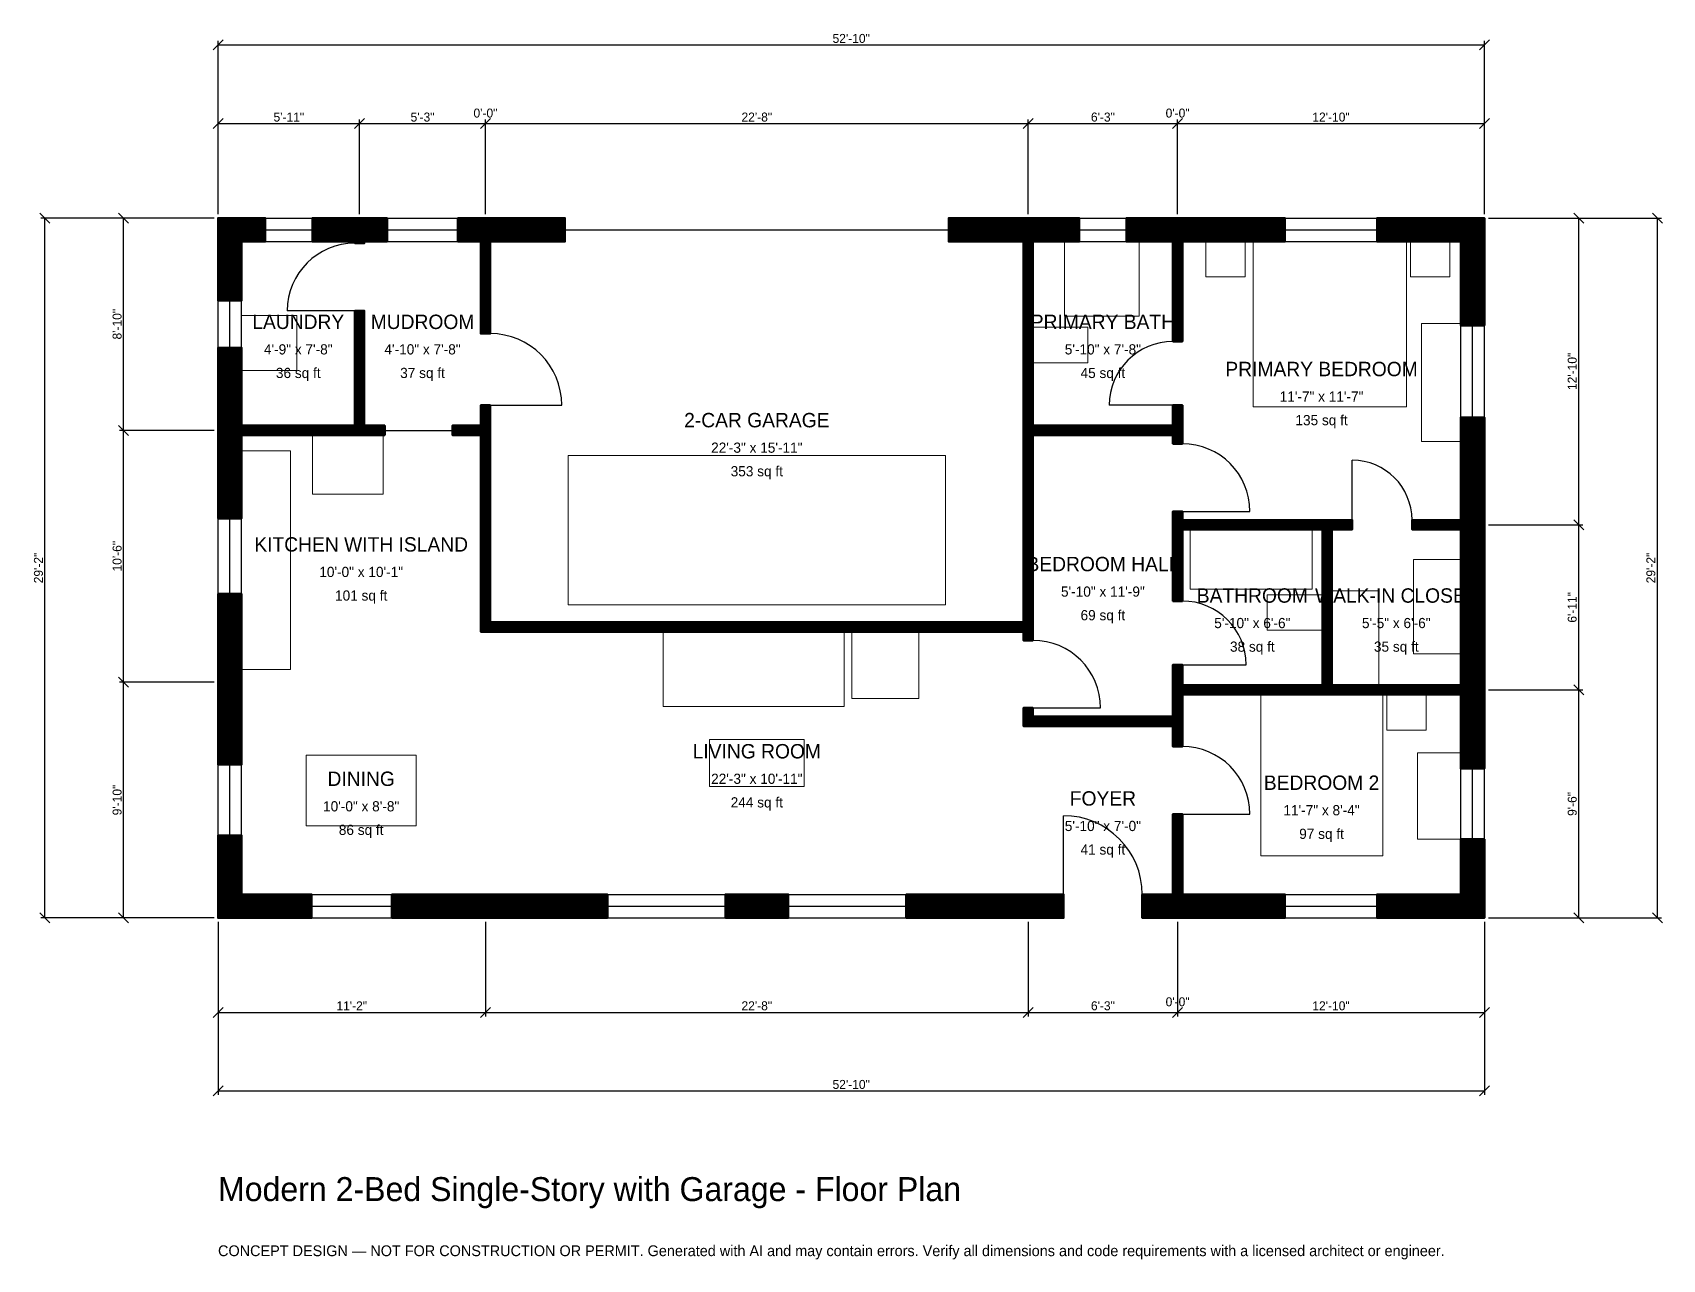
# Model space of a CAD drawing. Header units: inches. Extents: x -93 to 723, y -171 to 443.
import ezdxf
from ezdxf.enums import TextEntityAlignment as Align

# ---------------------------------------------------------------- set-up
doc = ezdxf.new("R2010")
doc.units = ezdxf.units.IN
doc.header["$MEASUREMENT"] = 0
doc.linetypes.add('DASHED', pattern=[0.6, 0.5, -0.1])
for name, color, linetype, lineweight in [('A-ANNO-DIMS', 1, 'Continuous', 13), ('A-ANNO-TEXT', 7, 'Continuous', 18), ('A-AREA-IDEN', 7, 'Continuous', 18), ('A-DOOR', 2, 'Continuous', 25), ('A-FLOR-FIXT', 9, 'Continuous', 13), ('A-FURN', 9, 'Continuous', 13), ('A-GLAZ', 4, 'Continuous', 25), ('A-WALL', 7, 'Continuous', 50), ('A-WALL-PATT', 8, 'Continuous', 13)]:
    doc.layers.add(name, color=color, linetype=linetype, lineweight=lineweight)
doc.dimstyles.new('PLAN', dxfattribs={"dimtxt": 4.5, "dimasz": 3, "dimexe": 2, "dimexo": 2, "dimgap": 1, "dimtad": 1, "dimdec": 0, "dimlunit": 4, "dimtsz": 2.5, "dimcen": 2.5, "dimclrd": 1, "dimclre": 1, "dimazin": 3, "dimtfac": 1, "dimtmove": 0, "dimatfit": 3})

msp = doc.modelspace()

# ---------------------------------------------------------------- hatches: boundary and pattern name
at = {"layer": 'A-WALL-PATT'}
h = msp.add_hatch(dxfattribs=at)
h.set_pattern_fill('ANSI31', color=8, scale=0.8)
h.paths.add_polyline_path([(11.811, 0), (0, 0), (0, 0), (0, 0), (0, 11.811), (0, 11.811), (0, 41.3386), (11.811, 41.3386), (11.811, 11.811), (46.8504, 11.811), (46.8504, 0), (11.811, 0), (11.811, 0)])
h.paths.add_polyline_path([(0, 112.2047), (0, 124.0157), (0, 162.2047), (11.811, 162.2047), (11.811, 124.0157), (11.811, 112.2047), (11.811, 76.7717), (0, 76.7717), (0, 112.2047)])
h.paths.add_polyline_path([(0, 238.189), (0, 241.7323), (0, 241.7323), (0, 246.4567), (0, 246.4567), (0, 250), (0, 285.4331), (11.811, 285.4331), (11.811, 250), (11.811, 246.4567), (68.5039, 246.4567), (68.5039, 303.937), (73.2283, 303.937), (73.2283, 246.4567), (83.4646, 246.4567), (83.4646, 241.7323), (73.2283, 241.7323), (68.5039, 241.7323), (11.811, 241.7323), (11.811, 238.189), (11.811, 200), (0, 200), (0, 238.189)])
h.paths.add_polyline_path([(0, 338.5827), (0, 338.5827), (0, 350.3937), (0, 350.3937), (0, 350.3937), (11.811, 350.3937), (11.811, 350.3937), (23.622, 350.3937), (23.622, 338.5827), (11.811, 338.5827), (11.811, 309.0551), (0, 309.0551), (0, 338.5827)])
h.paths.add_polyline_path([(64.9606, 350.3937), (68.5039, 350.3937), (68.5039, 350.3937), (73.2283, 350.3937), (73.2283, 350.3937), (76.7717, 350.3937), (84.6457, 350.3937), (84.6457, 338.5827), (76.7717, 338.5827), (73.2283, 338.5827), (73.2283, 337.7953), (68.5039, 337.7953), (68.5039, 338.5827), (64.9606, 338.5827), (47.2441, 338.5827), (47.2441, 350.3937), (64.9606, 350.3937)])
h.paths.add_polyline_path([(127.9528, 350.3937), (131.4961, 350.3937), (131.4961, 350.3937), (136.2205, 350.3937), (136.2205, 350.3937), (139.7638, 350.3937), (173.622, 350.3937), (173.622, 338.5827), (139.7638, 338.5827), (136.2205, 338.5827), (136.2205, 292.5197), (131.4961, 292.5197), (131.4961, 338.5827), (127.9528, 338.5827), (120.0787, 338.5827), (120.0787, 350.3937), (127.9528, 350.3937)])
h.paths.add_polyline_path([(399.6063, 350.3937), (403.1496, 350.3937), (403.1496, 350.3937), (407.874, 350.3937), (407.874, 350.3937), (411.4173, 350.3937), (431.1024, 350.3937), (431.1024, 338.5827), (411.4173, 338.5827), (407.874, 338.5827), (407.874, 246.4567), (477.9528, 246.4567), (477.9528, 256.6929), (482.6772, 256.6929), (482.6772, 246.4567), (482.6772, 241.7323), (482.6772, 237.4016), (477.9528, 237.4016), (477.9528, 241.7323), (407.874, 241.7323), (407.874, 148.0315), (407.874, 143.3071), (407.874, 138.9764), (403.1496, 138.9764), (403.1496, 143.3071), (136.2205, 143.3071), (131.4961, 143.3071), (131.4961, 148.0315), (131.4961, 241.7323), (117.3228, 241.7323), (117.3228, 246.4567), (131.4961, 246.4567), (131.4961, 246.4567), (131.4961, 256.6929), (136.2205, 256.6929), (136.2205, 241.7323), (136.2205, 241.7323), (136.2205, 148.0315), (403.1496, 148.0315), (403.1496, 241.7323), (403.1496, 246.4567), (403.1496, 338.5827), (399.6063, 338.5827), (365.748, 338.5827), (365.748, 350.3937), (399.6063, 350.3937)])
h.paths.add_polyline_path([(474.4094, 350.3937), (477.9528, 350.3937), (477.9528, 350.3937), (482.6772, 350.3937), (482.6772, 350.3937), (486.2205, 350.3937), (534.0551, 350.3937), (534.0551, 338.5827), (486.2205, 338.5827), (482.6772, 338.5827), (482.6772, 288.5827), (477.9528, 288.5827), (477.9528, 338.5827), (474.4094, 338.5827), (454.7244, 338.5827), (454.7244, 350.3937), (474.4094, 350.3937)])
h.paths.add_polyline_path([(622.0472, 350.3937), (622.0472, 350.3937), (633.8583, 350.3937), (633.8583, 350.3937), (633.8583, 350.3937), (633.8583, 338.5827), (633.8583, 338.5827), (633.8583, 296.6535), (622.0472, 296.6535), (622.0472, 338.5827), (580.1181, 338.5827), (580.1181, 350.3937), (622.0472, 350.3937)])
h.paths.add_polyline_path([(633.8583, 202.7559), (633.8583, 202.7559), (633.8583, 199.2126), (633.8583, 199.2126), (633.8583, 194.4882), (633.8583, 194.4882), (633.8583, 116.5354), (633.8583, 116.5354), (633.8583, 111.811), (633.8583, 111.811), (633.8583, 108.2677), (633.8583, 108.2677), (633.8583, 74.8031), (622.0472, 74.8031), (622.0472, 111.811), (557.4803, 111.811), (552.7559, 111.811), (482.6772, 111.811), (482.6772, 100.7874), (482.6772, 96.063), (482.6772, 85.8268), (477.9528, 85.8268), (477.9528, 96.063), (407.874, 96.063), (403.1496, 96.063), (403.1496, 100.7874), (403.1496, 105.1181), (407.874, 105.1181), (407.874, 100.7874), (477.9528, 100.7874), (477.9528, 111.811), (477.9528, 111.811), (477.9528, 116.5354), (477.9528, 116.5354), (477.9528, 126.7717), (482.6772, 126.7717), (482.6772, 116.5354), (552.7559, 116.5354), (552.7559, 194.4882), (482.6772, 194.4882), (482.6772, 158.6614), (477.9528, 158.6614), (477.9528, 194.4882), (477.9528, 194.4882), (477.9528, 199.2126), (477.9528, 199.2126), (477.9528, 203.5433), (482.6772, 203.5433), (482.6772, 199.2126), (552.7559, 199.2126), (557.4803, 199.2126), (567.7165, 199.2126), (567.7165, 194.4882), (557.4803, 194.4882), (557.4803, 116.5354), (622.0472, 116.5354), (622.0472, 120.0787), (622.0472, 120.0787), (622.0472, 190.9449), (622.0472, 190.9449), (622.0472, 194.4882), (597.6378, 194.4882), (597.6378, 199.2126), (622.0472, 199.2126), (622.0472, 250.5906), (633.8583, 250.5906), (633.8583, 202.7559)])
h.paths.add_polyline_path([(633.8583, 11.811), (633.8583, 11.811), (633.8583, 0), (633.8583, 0), (633.8583, 0), (622.0472, 0), (622.0472, 0), (580.1181, 0), (580.1181, 11.811), (622.0472, 11.811), (622.0472, 39.3701), (633.8583, 39.3701), (633.8583, 11.811)])
h.paths.add_polyline_path([(486.2205, 0), (482.6772, 0), (482.6772, 0), (477.9528, 0), (477.9528, 0), (474.4094, 0), (462.5984, 0), (462.5984, 11.811), (474.4094, 11.811), (477.9528, 11.811), (477.9528, 51.9685), (482.6772, 51.9685), (482.6772, 11.811), (486.2205, 11.811), (534.0551, 11.811), (534.0551, 0), (486.2205, 0)])
h.paths.add_polyline_path([(411.4173, 0), (399.6063, 0), (344.4882, 0), (344.4882, 11.811), (399.6063, 11.811), (411.4173, 11.811), (423.2283, 11.811), (423.2283, 0), (411.4173, 0)])
h.paths.add_polyline_path([(253.937, 0), (253.937, 11.811), (285.4331, 11.811), (285.4331, 0), (253.937, 0)])
h.paths.add_polyline_path([(139.7638, 0), (127.9528, 0), (87.0079, 0), (87.0079, 11.811), (127.9528, 11.811), (139.7638, 11.811), (194.8819, 11.811), (194.8819, 0), (139.7638, 0)])

# ---------------------------------------------------------------- linework, layer by layer
at = {"layer": 'A-DOOR', "linetype": 'DASHED'}
msp.add_line((173.622, 344.4882), (365.748, 344.4882), dxfattribs=at)
at = {"layer": 'A-DOOR'}
for p, q in [((68.5039, 303.937), (34.6457, 303.937)), ((136.2205, 256.6929), (172.0472, 256.6929)), ((477.9528, 256.6929), (446.063, 256.6929)), ((83.4646, 244.0945), (117.3228, 244.0945)), ((567.7165, 199.2126), (567.7165, 229.1339)), ((482.6772, 203.5433), (516.5354, 203.5433)), ((482.6772, 126.7717), (514.5669, 126.7717)), ((407.874, 105.1181), (441.7323, 105.1181)), ((423.2283, 11.811), (423.2283, 51.1811)), ((482.6772, 51.9685), (516.5354, 51.9685))]:
    msp.add_line(p, q, dxfattribs=at)
for centre, radius, start, end in [((68.5039, 303.937), 33.8583, 90, 180), ((136.2205, 256.6929), 35.8268, 0, 90), ((477.9528, 256.6929), 31.8898, 90, 180), ((482.6772, 203.5433), 33.8583, 0, 90), ((567.7165, 199.2126), 29.9213, 0, 90), ((482.6772, 126.7717), 31.8898, 0, 90), ((407.874, 105.1181), 33.8583, 0, 90), ((482.6772, 51.9685), 33.8583, 0, 90), ((423.2283, 11.811), 39.3701, 0, 90)]:
    msp.add_arc(centre, radius, start, end, dxfattribs=at)
at = {"layer": 'A-FLOR-FIXT'}
for points in [[(423.622, 301.1811), (461.0236, 301.1811), (461.0236, 338.5827), (423.622, 338.5827)], [(407.874, 277.9528), (435.4331, 277.9528), (435.4331, 295.6693), (407.874, 295.6693)], [(11.811, 124.4094), (36.2205, 124.4094), (36.2205, 233.8583), (11.811, 233.8583)], [(486.6142, 164.5669), (547.6378, 164.5669), (547.6378, 194.4882), (486.6142, 194.4882)], [(525.1968, 144.0945), (552.7559, 144.0945), (552.7559, 161.811), (525.1968, 161.811)]]:
    msp.add_lwpolyline(points, close=True, dxfattribs=at)
at = {"layer": 'A-FURN'}
for points in [[(494.4882, 320.8661), (514.1732, 320.8661), (514.1732, 338.5827), (494.4882, 338.5827)], [(518.1102, 255.9055), (594.8819, 255.9055), (594.8819, 338.5827), (518.1102, 338.5827)], [(596.8504, 320.8661), (616.5354, 320.8661), (616.5354, 338.5827), (596.8504, 338.5827)], [(11.811, 274.0157), (39.3701, 274.0157), (39.3701, 301.5748), (11.811, 301.5748)], [(602.3622, 238.5827), (622.0472, 238.5827), (622.0472, 297.6378), (602.3622, 297.6378)], [(47.2441, 212.2047), (82.6772, 212.2047), (82.6772, 241.7323), (47.2441, 241.7323)], [(175.1969, 156.6929), (364.1732, 156.6929), (364.1732, 231.4961), (175.1969, 231.4961)], [(598.4252, 132.2835), (622.0472, 132.2835), (622.0472, 179.5276), (598.4252, 179.5276)], [(557.4803, 116.5354), (581.1024, 116.5354), (581.1024, 163.7795), (557.4803, 163.7795)], [(222.8346, 105.9055), (313.3858, 105.9055), (313.3858, 143.3071), (222.8346, 143.3071)], [(317.3228, 109.8425), (350.7874, 109.8425), (350.7874, 143.3071), (317.3228, 143.3071)], [(522.0472, 31.1024), (583.0709, 31.1024), (583.0709, 111.811), (522.0472, 111.811)], [(585.0394, 94.0945), (604.7244, 94.0945), (604.7244, 111.811), (585.0394, 111.811)], [(246.063, 65.748), (293.3071, 65.748), (293.3071, 89.3701), (246.063, 89.3701)], [(600.3937, 39.3701), (622.0472, 39.3701), (622.0472, 82.6772), (600.3937, 82.6772)], [(44.0945, 46.063), (99.2126, 46.063), (99.2126, 81.4961), (44.0945, 81.4961)]]:
    msp.add_lwpolyline(points, close=True, dxfattribs=at)
at = {"layer": 'A-GLAZ'}
for p, q in [((23.622, 350.3937), (47.2441, 350.3937)), ((23.622, 344.4882), (47.2441, 344.4882)), ((84.6457, 350.3937), (120.0787, 350.3937)), ((84.6457, 344.4882), (120.0787, 344.4882)), ((431.1024, 350.3937), (454.7244, 350.3937)), ((431.1024, 344.4882), (454.7244, 344.4882)), ((534.0551, 350.3937), (580.1181, 350.3937)), ((534.0551, 344.4882), (580.1181, 344.4882)), ((23.622, 338.5827), (47.2441, 338.5827)), ((84.6457, 338.5827), (120.0787, 338.5827)), ((431.1024, 338.5827), (454.7244, 338.5827)), ((534.0551, 338.5827), (580.1181, 338.5827)), ((0, 285.4331), (0, 309.0551)), ((5.9055, 285.4331), (5.9055, 309.0551)), ((11.811, 285.4331), (11.811, 309.0551)), ((622.0472, 250.5906), (622.0472, 296.6535)), ((627.9528, 250.5906), (627.9528, 296.6535)), ((633.8583, 250.5906), (633.8583, 296.6535)), ((0, 162.2047), (0, 200)), ((5.9055, 162.2047), (5.9055, 200)), ((11.811, 162.2047), (11.811, 200)), ((0, 41.3386), (0, 76.7717)), ((5.9055, 41.3386), (5.9055, 76.7717)), ((11.811, 41.3386), (11.811, 76.7717)), ((622.0472, 39.3701), (622.0472, 74.8031)), ((627.9528, 39.3701), (627.9528, 74.8031)), ((633.8583, 39.3701), (633.8583, 74.8031)), ((46.8504, 11.811), (87.0079, 11.811)), ((194.8819, 11.811), (253.937, 11.811)), ((285.4331, 11.811), (344.4882, 11.811)), ((534.0551, 11.811), (580.1181, 11.811)), ((46.8504, 5.9055), (87.0079, 5.9055)), ((46.8504, 0), (87.0079, 0)), ((194.8819, 5.9055), (253.937, 5.9055)), ((194.8819, 0), (253.937, 0)), ((285.4331, 5.9055), (344.4882, 5.9055)), ((285.4331, 0), (344.4882, 0)), ((534.0551, 5.9055), (580.1181, 5.9055)), ((534.0551, 0), (580.1181, 0))]:
    msp.add_line(p, q, dxfattribs=at)
at = {"layer": 'A-WALL'}
for points in [[(0, 338.5827), (0, 338.5827), (0, 350.3937), (0, 350.3937), (0, 350.3937), (11.811, 350.3937), (11.811, 350.3937), (23.622, 350.3937), (23.622, 338.5827), (11.811, 338.5827), (11.811, 309.0551), (0, 309.0551), (0, 338.5827)], [(64.9606, 350.3937), (68.5039, 350.3937), (68.5039, 350.3937), (73.2283, 350.3937), (73.2283, 350.3937), (76.7717, 350.3937), (84.6457, 350.3937), (84.6457, 338.5827), (76.7717, 338.5827), (73.2283, 338.5827), (73.2283, 337.7953), (68.5039, 337.7953), (68.5039, 338.5827), (64.9606, 338.5827), (47.2441, 338.5827), (47.2441, 350.3937), (64.9606, 350.3937)], [(399.6063, 350.3937), (403.1496, 350.3937), (403.1496, 350.3937), (407.874, 350.3937), (407.874, 350.3937), (411.4173, 350.3937), (431.1024, 350.3937), (431.1024, 338.5827), (411.4173, 338.5827), (407.874, 338.5827), (407.874, 246.4567), (477.9528, 246.4567), (477.9528, 256.6929), (482.6772, 256.6929), (482.6772, 246.4567), (482.6772, 241.7323), (482.6772, 237.4016), (477.9528, 237.4016), (477.9528, 241.7323), (407.874, 241.7323), (407.874, 148.0315), (407.874, 143.3071), (407.874, 138.9764), (403.1496, 138.9764), (403.1496, 143.3071), (136.2205, 143.3071), (131.4961, 143.3071), (131.4961, 148.0315), (131.4961, 241.7323), (117.3228, 241.7323), (117.3228, 246.4567), (131.4961, 246.4567), (131.4961, 246.4567), (131.4961, 256.6929), (136.2205, 256.6929), (136.2205, 241.7323), (136.2205, 241.7323), (136.2205, 148.0315), (403.1496, 148.0315), (403.1496, 241.7323), (403.1496, 246.4567), (403.1496, 338.5827), (399.6063, 338.5827), (365.748, 338.5827), (365.748, 350.3937), (399.6063, 350.3937)], [(127.9528, 350.3937), (131.4961, 350.3937), (131.4961, 350.3937), (136.2205, 350.3937), (136.2205, 350.3937), (139.7638, 350.3937), (173.622, 350.3937), (173.622, 338.5827), (139.7638, 338.5827), (136.2205, 338.5827), (136.2205, 292.5197), (131.4961, 292.5197), (131.4961, 338.5827), (127.9528, 338.5827), (120.0787, 338.5827), (120.0787, 350.3937), (127.9528, 350.3937)], [(474.4094, 350.3937), (477.9528, 350.3937), (477.9528, 350.3937), (482.6772, 350.3937), (482.6772, 350.3937), (486.2205, 350.3937), (534.0551, 350.3937), (534.0551, 338.5827), (486.2205, 338.5827), (482.6772, 338.5827), (482.6772, 288.5827), (477.9528, 288.5827), (477.9528, 338.5827), (474.4094, 338.5827), (454.7244, 338.5827), (454.7244, 350.3937), (474.4094, 350.3937)], [(622.0472, 350.3937), (622.0472, 350.3937), (633.8583, 350.3937), (633.8583, 350.3937), (633.8583, 350.3937), (633.8583, 338.5827), (633.8583, 338.5827), (633.8583, 296.6535), (622.0472, 296.6535), (622.0472, 338.5827), (580.1181, 338.5827), (580.1181, 350.3937), (622.0472, 350.3937)], [(0, 238.189), (0, 241.7323), (0, 241.7323), (0, 246.4567), (0, 246.4567), (0, 250), (0, 285.4331), (11.811, 285.4331), (11.811, 250), (11.811, 246.4567), (68.5039, 246.4567), (68.5039, 303.937), (73.2283, 303.937), (73.2283, 246.4567), (83.4646, 246.4567), (83.4646, 241.7323), (73.2283, 241.7323), (68.5039, 241.7323), (11.811, 241.7323), (11.811, 238.189), (11.811, 200), (0, 200), (0, 238.189)], [(633.8583, 202.7559), (633.8583, 202.7559), (633.8583, 199.2126), (633.8583, 199.2126), (633.8583, 194.4882), (633.8583, 194.4882), (633.8583, 116.5354), (633.8583, 116.5354), (633.8583, 111.811), (633.8583, 111.811), (633.8583, 108.2677), (633.8583, 108.2677), (633.8583, 74.8031), (622.0472, 74.8031), (622.0472, 111.811), (557.4803, 111.811), (552.7559, 111.811), (482.6772, 111.811), (482.6772, 100.7874), (482.6772, 96.063), (482.6772, 85.8268), (477.9528, 85.8268), (477.9528, 96.063), (407.874, 96.063), (403.1496, 96.063), (403.1496, 100.7874), (403.1496, 105.1181), (407.874, 105.1181), (407.874, 100.7874), (477.9528, 100.7874), (477.9528, 111.811), (477.9528, 111.811), (477.9528, 116.5354), (477.9528, 116.5354), (477.9528, 126.7717), (482.6772, 126.7717), (482.6772, 116.5354), (552.7559, 116.5354), (552.7559, 194.4882), (482.6772, 194.4882), (482.6772, 158.6614), (477.9528, 158.6614), (477.9528, 194.4882), (477.9528, 194.4882), (477.9528, 199.2126), (477.9528, 199.2126), (477.9528, 203.5433), (482.6772, 203.5433), (482.6772, 199.2126), (552.7559, 199.2126), (557.4803, 199.2126), (567.7165, 199.2126), (567.7165, 194.4882), (557.4803, 194.4882), (557.4803, 116.5354), (622.0472, 116.5354), (622.0472, 120.0787), (622.0472, 120.0787), (622.0472, 190.9449), (622.0472, 190.9449), (622.0472, 194.4882), (597.6378, 194.4882), (597.6378, 199.2126), (622.0472, 199.2126), (622.0472, 250.5906), (633.8583, 250.5906), (633.8583, 202.7559)], [(0, 112.2047), (0, 124.0157), (0, 162.2047), (11.811, 162.2047), (11.811, 124.0157), (11.811, 112.2047), (11.811, 76.7717), (0, 76.7717), (0, 112.2047)], [(486.2205, 0), (482.6772, 0), (482.6772, 0), (477.9528, 0), (477.9528, 0), (474.4094, 0), (462.5984, 0), (462.5984, 11.811), (474.4094, 11.811), (477.9528, 11.811), (477.9528, 51.9685), (482.6772, 51.9685), (482.6772, 11.811), (486.2205, 11.811), (534.0551, 11.811), (534.0551, 0), (486.2205, 0)], [(11.811, 0), (0, 0), (0, 0), (0, 0), (0, 11.811), (0, 11.811), (0, 41.3386), (11.811, 41.3386), (11.811, 11.811), (46.8504, 11.811), (46.8504, 0), (11.811, 0), (11.811, 0)], [(633.8583, 11.811), (633.8583, 11.811), (633.8583, 0), (633.8583, 0), (633.8583, 0), (622.0472, 0), (622.0472, 0), (580.1181, 0), (580.1181, 11.811), (622.0472, 11.811), (622.0472, 39.3701), (633.8583, 39.3701), (633.8583, 11.811)], [(139.7638, 0), (127.9528, 0), (87.0079, 0), (87.0079, 11.811), (127.9528, 11.811), (139.7638, 11.811), (194.8819, 11.811), (194.8819, 0), (139.7638, 0)], [(253.937, 0), (253.937, 11.811), (285.4331, 11.811), (285.4331, 0), (253.937, 0)], [(411.4173, 0), (399.6063, 0), (344.4882, 0), (344.4882, 11.811), (399.6063, 11.811), (411.4173, 11.811), (423.2283, 11.811), (423.2283, 0), (411.4173, 0)]]:
    msp.add_lwpolyline(points, close=True, dxfattribs=at)

# ---------------------------------------------------------------- texts
at = {"layer": 'A-ANNO-TEXT'}
for s, height, p in [('Modern 2-Bed Single-Story with Garage - Floor Plan', 12, (0, -141.7323)), ('CONCEPT DESIGN — NOT FOR CONSTRUCTION OR PERMIT. Generated with AI and may contain errors. Verify all dimensions and code requirements with a licensed architect or engineer.', 5.4, (0, -169.2913))]:
    msp.add_text(s, height=height, dxfattribs=at).set_placement(p)
at = {"layer": 'A-AREA-IDEN'}
for s, height, p in [('LAUNDRY', 7.2, (40.1575, 298.4252)), ('MUDROOM', 7.2, (102.3622, 298.4252)), ('PRIMARY BATH', 7.2, (442.9134, 298.4252)), ('4\'-9" x 7\'-8"', 5.1, (40.1575, 284.6457)), ('4\'-10" x 7\'-8"', 5.1, (102.3622, 284.6457)), ('5\'-10" x 7\'-8"', 5.1, (442.9134, 284.6457)), ('PRIMARY BEDROOM', 7.2, (552.3622, 274.8031)), ('36 sq ft', 5.1, (40.1575, 272.8346)), ('37 sq ft', 5.1, (102.3622, 272.8346)), ('45 sq ft', 5.1, (442.9134, 272.8346)), ('11\'-7" x 11\'-7"', 5.1, (552.3622, 261.0236)), ('2-CAR GARAGE', 7.2, (269.685, 249.2126)), ('135 sq ft', 5.1, (552.3622, 249.2126)), ('22\'-3" x 15\'-11"', 5.1, (269.685, 235.4331)), ('353 sq ft', 5.1, (269.685, 223.622)), ('KITCHEN WITH ISLAND', 7.2, (71.6535, 187.0079)), ('BEDROOM HALL', 7.2, (442.9134, 177.1654)), ('10\'-0" x 10\'-1"', 5.1, (71.6535, 173.2283)), ('101 sq ft', 5.1, (71.6535, 161.4173)), ('5\'-10" x 11\'-9"', 5.1, (442.9134, 163.3858)), ('BATHROOM', 7.2, (517.7165, 161.4173)), ('WALK-IN CLOSET', 7.2, (589.7638, 161.4173)), ('69 sq ft', 5.1, (442.9134, 151.5748)), ('5\'-10" x 6\'-6"', 5.1, (517.7165, 147.6378)), ('5\'-5" x 6\'-6"', 5.1, (589.7638, 147.6378)), ('38 sq ft', 5.1, (517.7165, 135.8268)), ('35 sq ft', 5.1, (589.7638, 135.8268)), ('LIVING ROOM', 7.2, (269.685, 83.4646)), ('DINING', 7.2, (71.6535, 69.685)), ('22\'-3" x 10\'-11"', 5.1, (269.685, 69.685)), ('BEDROOM 2', 7.2, (552.3622, 67.7165)), ('10\'-0" x 8\'-8"', 5.1, (71.6535, 55.9055)), ('244 sq ft', 5.1, (269.685, 57.874)), ('FOYER', 7.2, (442.9134, 59.8425)), ('11\'-7" x 8\'-4"', 5.1, (552.3622, 53.937)), ('86 sq ft', 5.1, (71.6535, 44.0945)), ('5\'-10" x 7\'-0"', 5.1, (442.9134, 46.063)), ('97 sq ft', 5.1, (552.3622, 42.126)), ('41 sq ft', 5.1, (442.9134, 34.252))]:
    msp.add_text(s, height=height, dxfattribs=at).set_placement(p, align=Align.MIDDLE_CENTER)

# ---------------------------------------------------------------- dimensions: what is measured, and where the dimension line sits
at = {"layer": 'A-ANNO-DIMS'}
for base, p1, p2, text in [((0, 437.0079), (0, 350.3937), (633.8583, 350.3937), '52\'-10"'), ((0, 397.6378), (0, 350.3937), (70.8661, 350.3937), '5\'-11"'), ((70.8661, 397.6378), (70.8661, 350.3937), (133.8583, 350.3937), '5\'-3"'), ((133.8583, 397.6378), (133.8583, 350.3937), (133.8583, 350.3937), '0\'-0"'), ((133.8583, 397.6378), (133.8583, 350.3937), (405.5118, 350.3937), '22\'-8"'), ((405.5118, 397.6378), (405.5118, 350.3937), (480.315, 350.3937), '6\'-3"'), ((480.315, 397.6378), (480.315, 350.3937), (480.315, 350.3937), '0\'-0"'), ((480.315, 397.6378), (480.315, 350.3937), (633.8583, 350.3937), '12\'-10"'), ((0, -47.2441), (0, 0), (133.8583, 0), '11\'-2"'), ((0, -86.6142), (0, 0), (633.8583, 0), '52\'-10"'), ((133.8583, -47.2441), (133.8583, 0), (405.5118, 0), '22\'-8"'), ((405.5118, -47.2441), (405.5118, 0), (480.315, 0), '6\'-3"'), ((480.315, -47.2441), (480.315, 0), (480.315, 0), '0\'-0"'), ((480.315, -47.2441), (480.315, 0), (633.8583, 0), '12\'-10"')]:
    msp.add_linear_dim(base=base, p1=p1, p2=p2, text=text, dimstyle='PLAN', dxfattribs=at).render()
for base, p1, p2, text in [((-86.6142, 0), (0, 0), (0, 350.3937), '29\'-2"'), ((-47.2441, 244.0945), (0, 244.0945), (0, 350.3937), '8\'-10"'), ((681.1024, 196.8504), (633.8583, 196.8504), (633.8583, 350.3937), '12\'-10"'), ((720.4724, 0), (633.8583, 0), (633.8583, 350.3937), '29\'-2"'), ((-47.2441, 118.1102), (0, 118.1102), (0, 244.0945), '10\'-6"'), ((681.1024, 114.1732), (633.8583, 114.1732), (633.8583, 196.8504), '6\'-11"'), ((-47.2441, 0), (0, 0), (0, 118.1102), '9\'-10"'), ((681.1024, 0), (633.8583, 0), (633.8583, 114.1732), '9\'-6"')]:
    msp.add_linear_dim(base=base, p1=p1, p2=p2, angle=90, text=text, dimstyle='PLAN', dxfattribs=at).render()

doc.saveas('drawing.dxf')
